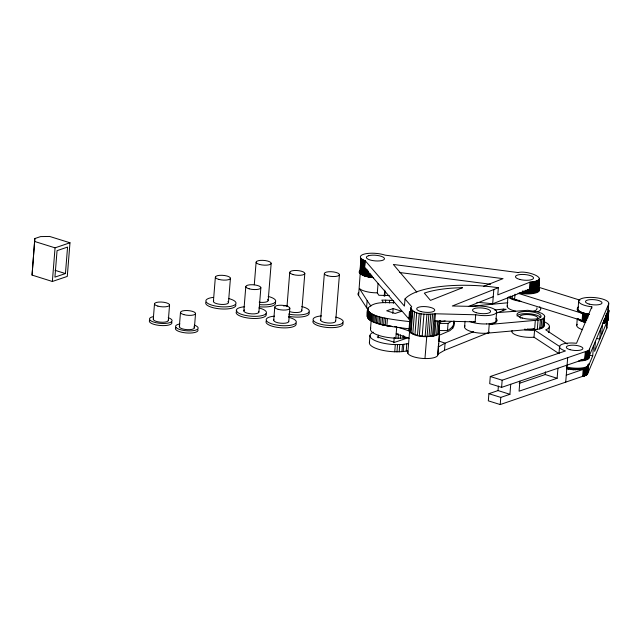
<?xml version="1.0" encoding="UTF-8"?>
<svg xmlns="http://www.w3.org/2000/svg" width="641" height="641" viewBox="0 0 641 641"><rect width="100%" height="100%" fill="white"/><g stroke="black" fill="none" stroke-linecap="round" stroke-linejoin="round"><path stroke-width="0.96" d="M32.05 275.085L34.83 238.548L40.575 236.601L49.645 236.449L69.981 242.779L67.273 276.415L52.354 281.479L32.05 275.085L34.83 238.548M373.623 277.785L365.362 276.279L365.995 268.411L364.713 267.986L408.878 318.978A71.8 22.427 4.6 0 1 409.871 316.125M408.878 319.074L409.455 311.814M439.99 320.476L438.756 333.6C432.082 338.248 412.467 338.047 408.966 330.027M498.361 287.721L495.116 287.272A79.356 24.791 4.6 0 0 469.34 285.333L464.252 285.269A79.356 24.791 4.6 0 0 424.27 289.476L420.825 290.437A79.356 24.791 4.6 0 0 406.041 297.881L405.016 298.962L411.714 306.71L410.753 307.84C414.15 315.676 428.036 314.338 435.415 313.778L476.127 314.803A15.12 4.719 4.6 0 0 495.789 313.369A15.12 4.719 4.6 0 0 486.062 306.59L479.236 305.933L472.097 306.406L452.306 305.989L498.361 287.721L497.785 294.876L529.947 282.168C553.127 279.66 526.549 269.781 518.184 272.601M52.354 281.479L55.062 247.843L69.981 242.779M65.438 273.563L67.569 247.081L57.057 250.647L54.926 277.128L65.438 273.563L55.03 270.31M153.263 319.29L154.497 303.906M168.335 320.372L169.569 304.988M179.336 326.726L180.482 312.415M194.407 327.807L195.553 313.497M213.405 301.494L215.36 277.16M228.476 302.576L230.431 278.242M243.836 310.941L245.799 286.615M254.293 284.74L256.112 262.217M258.916 312.023L260.871 287.689M268.186 300.517L271.183 263.299M273.707 320.348L274.773 307.103M286.984 306.63L289.74 272.353M288.779 321.429L289.844 308.185M301.823 310.653L304.812 273.435M320.612 320.107L324.354 273.587M335.684 321.189L339.434 274.668M365.362 276.279L359.777 273.387L360.987 258.355A15.12 4.719 4.6 0 1 365.234 253.844L365.979 253.7A15.12 4.719 4.6 0 1 385.105 255.134L518.329 272.593M360.09 273.707L360.987 258.355M368.263 310.244L358.599 295.461L361.3 258.676M360.891 274.332L362.101 259.301L361.668 258.988M361.372 274.636L362.582 259.605L362.101 259.301M361.917 274.933L363.127 259.901L362.582 259.605M362.51 275.221L363.719 260.19L363.127 259.901M363.151 275.502L364.36 260.47L363.719 260.19M363.848 275.774L365.058 260.743L364.36 260.47M364.08 275.854L365.058 260.743M364.585 276.031L365.218 268.162M366.179 276.511L366.732 269.629M367.029 276.736L367.581 269.845M367.91 276.936L368.383 271.031M368.815 277.12L369.128 273.186M366.564 307.768L367.141 300.613L359.457 288.586A15.12 4.719 4.6 0 0 375.938 292.833L377.309 292.841L378.823 295.261L389.319 295.565M369.745 277.297L370.065 273.354M409.198 328.769A108.818 33.989 4.6 0 1 390.241 326.277C383.927 325.243 377.453 324.202 371.716 321.221C366.139 319.258 366.356 312.872 367.99 308.073C374.328 301.182 385.513 302.8 394.047 302.72M367.269 316.838L367.99 308.073M367.445 317.391L368.263 307.552M370.698 277.441L370.931 274.492M367.734 317.944L368.311 310.789L367.83 308.593M368.134 318.505L368.711 311.35L368.311 310.789M371.66 277.577L371.82 275.606M368.639 319.058L369.216 311.903L368.711 311.35M369.256 319.611L369.833 312.455L369.216 311.903M369.977 320.155L370.554 313L369.833 312.455M370.794 320.692L371.371 313.537L370.554 313M369.4 342.615L369.977 335.451M370.498 329.009L371.187 320.428M371.716 321.221L372.293 314.058L371.371 313.537M372.725 321.734L373.302 314.571L372.293 314.058M373.823 322.231L374.4 315.068L373.302 314.571M375.009 322.711L375.586 315.548L374.4 315.068M377.293 293.041L378.062 283.442M376.275 323.168L376.852 316.013L375.586 315.548M377.613 323.609L378.19 316.454L376.852 316.013M379.023 324.025L379.6 316.87L378.19 316.454M378.15 337.919L378.366 335.187M380.49 324.418L381.066 317.255L379.6 316.87M384.183 296.206L384.76 290.125M382.02 324.779L382.597 317.624L381.066 317.255M384.832 296.102L385.217 291.278M383.59 325.115L384.167 317.96L382.597 317.624M385.505 302.84L385.722 300.156L389.648 300.317L393.59 300.549L393.374 303.233M385.209 325.42L385.786 318.265L384.167 317.96M386.868 325.7L387.444 318.537L385.786 318.265M389.432 303.001L389.648 300.317M392.757 313.433L393.149 308.585L401.659 311.238L395.168 313.441L386.659 310.789L393.149 308.585M393.814 342.815L394.255 337.35M369.504 342.158A22.675 7.083 4.6 0 0 394.055 351.757L394.728 351.773L395.297 344.618L402.5 344.473L408.317 343.592M370.802 328.112A22.675 7.083 4.6 0 0 395.144 338.16L395.817 338.176L396.739 326.726L396.066 326.702A22.675 7.083 4.6 0 1 394.592 326.622M394.728 351.773L396.971 351.821L397.548 344.666M395.817 338.176L398.069 338.224L398.414 333.929M396.971 351.821L399.191 351.781L399.768 344.626M398.069 338.224L400.288 338.184L400.561 334.746M405.016 298.962L404.439 306.118L365.29 260.831M399.191 351.781L401.931 351.629L402.5 344.473M400.288 338.184L403.021 338.031L403.229 335.451M401.931 351.629L403.237 351.508L403.806 344.345M403.021 338.031L404.327 337.911L404.463 336.188M403.237 351.508L406.21 351.084L406.787 343.929M408.91 330.948L410.753 307.84M411.073 310.837L411.226 308.906M409.439 331.902L411.218 309.715M407.828 353.207L409.607 331.02A15.12 4.719 4.6 0 0 411.001 332.599M410.456 332.799L412.243 310.613M410.993 333.152L412.78 310.965M412.748 334.025L414.535 311.838M414.935 334.81L416.722 312.624M417.467 335.475L419.254 313.289M419.302 335.836L421.081 313.649M422.187 336.237L423.973 314.058M425.143 336.469L426.922 314.282M424.967 358.551L426.754 336.365M427.09 336.525L428.877 314.338M428.989 336.493L430.776 314.306M430.8 336.381L432.579 314.194M432.491 336.18L434.278 313.994M433.628 335.964L435.415 313.778M434.75 335.748L435.96 320.716M436.585 335.155L437.723 321.069M437.947 334.426L439.005 321.277M438.748 330.804L439.053 327.046M439.43 322.351L439.582 320.468M439.229 327.367L439.005 332.687M439.381 325.484L439.758 320.788M438.756 333.6L439.822 320.444M408.021 351.685A15.12 4.719 4.6 0 0 424.646 358.543L425.624 358.559A15.12 4.719 4.6 0 0 437.739 354.209L438.612 343.288M438.765 341.413L439.526 332.022M437.851 354.834L439.638 332.647M437.739 354.209L444.509 350.323L445.078 343.159L473.627 331.693M438.925 330.54A108.818 33.989 4.6 0 0 447.49 330.564L448.067 323.401A60.462 18.885 4.6 0 0 451.128 321.341M454.012 320.869L453.868 322.655A60.462 18.885 4.6 0 1 447.49 330.564M464.605 326.798L465.054 321.213M434.838 320.933L475.141 321.878L475.718 314.715M465.062 325.868A15.873 4.96 4.6 0 0 469.773 331.101A15.873 4.96 4.6 0 0 485.734 333.264A14.983 4.679 4.6 0 0 488.538 333.048L489.283 323.745L490.117 323.609A15.801 4.936 4.6 0 0 495.998 318.297M476.808 302.368A71.8 22.427 4.6 0 1 492.673 303.826L493.826 289.508M510.733 384.271L509.924 394.295L498.033 390.577L488.899 393.686L488.322 400.841L500.212 404.551L586.587 374.993L587.597 373.871L606.747 328.272L607.38 320.396A15.12 4.719 4.6 0 0 607.476 320.091M588.967 355.459L589.071 356.396L607.972 311.39L607.692 312.391L608.069 311.806L608.702 303.938A15.12 4.719 4.6 0 0 595.665 297.688A15.12 4.719 4.6 0 0 578.799 300.565A15.12 4.719 4.6 0 0 591.843 306.807L576.515 343.288A15.12 4.719 4.6 0 0 560.659 345.042A15.12 4.719 4.6 0 0 565.466 350.956L490.277 376.507L489.7 383.663L501.599 387.372L584.72 359.12L582.445 359.553L582.389 360.266L580.682 360.45L580.738 359.737M496.623 312.071L495.926 320.652A15.12 4.719 4.6 0 1 495.854 320.957M503.201 310.901L503.345 309.114L506.198 309.347L496.815 312.968M498.033 390.577L498.402 386.026M507.199 306.102L507.888 297.52M500.212 404.551L500.789 397.396L509.924 394.295M501.599 387.372L502.167 380.217L588.895 350.395L608.702 303.938M584.616 321.373L512.191 298.754L510.212 297.865L510.356 296.07M512.191 298.754L512.407 296.07M514.595 299.547L515.027 294.179M538.64 288.682C536.701 294.499 527.263 292.584 522.303 292.713L522.447 290.926M523.288 292.801L523.433 291.014M524.274 292.873L524.418 291.078M525.259 292.921L525.476 290.237M526.237 292.945L526.453 290.261M519.875 381.171L519.074 391.186L557.133 378.27L557.942 368.246M527.198 292.953L527.487 289.379M528.152 292.937L528.44 289.363M529.081 292.905L529.947 282.168M529.995 292.849L530.852 282.112M496.39 312.672L527.751 310.308L537.623 311.798L542.054 313.473L544.513 315.428L544.113 325.732L542.59 327.823L539.658 328.945L534.578 329.682L527.511 329.546L527.567 328.833M530.876 292.777L531.734 282.04M528.545 329.626L528.601 328.913M531.726 292.681L532.583 281.944M529.57 329.69L529.626 328.969M532.535 292.568L533.4 281.832M533.312 292.432L534.177 281.695M530.596 329.722L530.652 329.009M534.049 292.28L534.914 281.543M531.613 329.738L531.669 329.025M534.746 292.104L535.604 281.375M535.387 291.919L536.253 281.183M532.615 329.73L532.671 329.017L534.634 328.961L488.538 333.048M535.98 291.719L536.846 280.982M536.525 291.495L537.382 280.758M533.592 329.706L533.649 328.993M537.006 291.262L537.871 280.526M537.438 291.014L538.304 280.277M558.511 353.303L534.009 337.198L534.586 330.043L534.185 330.083A15.12 4.719 4.6 0 1 524.578 329.795M534.578 329.682L535.331 320.372C538.408 319.803 543.72 320.131 544.866 316.422M537.807 290.75L538.672 280.021M538.12 290.477L538.977 279.748M538.36 290.197L539.225 279.46M538.544 289.908L539.41 279.172M538.672 289.612L539.578 278.258M537.294 329.402L538.039 320.099M539.658 328.945L540.403 319.643M540.299 328.737L540.363 328.024L541.052 327.831M540.996 328.545L541.749 319.242M542.59 327.823L543.344 318.521M543.913 322.872L544.137 320.083M543.64 326.982L544.393 317.68M543.856 326.686L544.61 317.375M519.242 383.374L545.219 374.544L545.435 371.812M548.968 331.974L549.401 326.606M558.976 353.664L559.529 346.773M565.699 382.316L567.662 357.982M566.275 375.161L583.919 369.144L573.278 369.769L568.431 369.168L568.487 368.455L566.684 368.07M571.307 369.585L571.363 368.871L568.487 368.455M585.193 314.21C581.98 313.617 574.504 310.917 578.486 306.807L578.422 307.52M577.381 309.996L577.421 307.984M577.277 309.667L577.589 307.672M577.549 310.332L577.437 309.283M577.821 307.376L577.533 308.385M577.789 310.661L577.605 309.611M573.278 369.769L573.334 369.056C577.365 368.727 587.949 370.506 588.053 364.449M576.724 325.508L577.277 318.617M578.046 309.05L578.679 301.174M578.094 310.997L577.845 309.948M578.462 311.326L578.15 310.284M578.887 311.654L578.519 310.613M579.376 311.975L578.943 310.941M575.241 369.873L575.298 369.152M579.929 312.295L579.44 311.262M580.538 312.6L580.594 311.887A15.12 4.719 4.6 0 1 580.097 311.558M581.195 312.896L581.251 312.183L579.985 311.574M577.172 369.889L577.229 369.168M581.908 313.185L581.964 312.471L581.251 312.183A15.12 4.719 4.6 0 0 585.634 313.689M582.725 312.752L586.162 313.713L585.473 322.303L582.028 321.333L582.725 312.752L581.964 312.471M582.845 321.598L583.526 313.016M579.039 369.817L579.095 369.104M583.695 321.846L584.368 313.265M584.56 322.086L585.249 313.497M581.555 360.37L581.611 359.649M581.635 369.569L581.699 368.855M582.389 360.266L583.19 360.138L583.246 359.425M586.571 320.596L587.108 313.922L586.162 313.713M582.621 376.459L583.254 368.591M583.19 360.138L583.951 360.002L584.007 359.281M587.773 317.92L588.077 314.106L587.108 313.922M583.342 376.299L583.975 368.423M583.951 360.002L584.664 359.841L585.297 351.965M583.767 376.187L584.4 368.311M585.089 359.729L585.722 351.853M584.015 376.123L584.648 368.246M585.337 359.657L586.05 351.741L585.417 359.617L584.664 359.841M584.087 376.075L584.72 368.206M584.632 375.922L585.265 368.054M585.417 359.617L585.962 359.465L586.595 351.589M585.209 375.714L585.842 367.846M585.962 359.465L586.531 359.256L587.164 351.38M585.722 375.49L586.355 367.614M586.531 359.256L587.052 359.024L587.685 351.156M586.186 375.249L586.819 367.373M587.052 359.024L587.509 358.784L588.142 350.915M591.699 308.601L591.843 306.807M586.587 374.993L587.22 367.125M587.509 358.784L588.55 350.659M586.932 374.729L587.565 366.86M587.917 358.535L588.895 350.395M587.22 374.456L587.853 366.58M588.262 358.271L589.175 350.114M588.799 355.138L588.542 357.99M587.436 374.168L588.069 366.291M588.759 357.71L589.399 349.834M587.597 373.871L588.35 365.394M588.919 357.414L589.648 349.233M587.989 365.162L588.262 366.412L592.701 355.899L593.51 345.884M595.417 341.324L594.616 351.34L607.163 321.405L605.449 322.727L602.348 323.697M600.545 329.097L599.736 339.121L596.851 338.536M601.651 334.562L602.452 324.538M603.069 323.537L603.125 322.824L606.378 321.518L606.314 322.231M602.901 322.832L603.654 322.663L603.886 319.803M603.742 323.36L603.798 322.647M603.654 322.663L604.359 322.479L604.671 318.657M604.359 323.168L604.423 322.447M604.936 322.952L605.553 315.596M605.449 322.727L605.513 322.014M604.359 322.479L605.617 322.054L606.306 313.465M605.913 322.487L605.969 321.774M605.617 322.054L606.162 321.814L606.851 313.225L608.918 311.214L608.093 309.234M606.658 321.966L607.339 312.976M607.412 312.664L607.748 311.67M606.947 321.694L607.219 320.692M606.586 328.561L607.764 312.712M607.916 312.103L608.549 304.227M606.162 321.814L607.436 321.021L608.125 312.431M607.436 321.021L608.421 312.143M607.732 320.724L608.806 310.228M607.964 320.428L608.91 310.565M367.205 316.293L367.686 314.707M608.133 320.115L607.948 318.489M444.509 350.323L489.62 332.19M468.339 306.55L493.25 296.671M483.683 286.287L503.025 278.643L393.35 264.469L416.786 292.096M492.673 303.826L529.37 289.331M440.119 334.866L449.822 330.7L452.298 328.537L453.788 326.213A60.462 18.885 4.6 0 0 453.692 321.261M407.884 337.839L394.624 342.334L377.253 336.91M539.714 328.232L540.363 328.024M406.21 351.084L407.748 350.747M404.327 337.911L407.307 337.486M534.009 337.198L533.608 337.238A15.12 4.719 4.6 0 1 517.76 335.62A15.12 4.719 4.6 0 1 512.087 330.532M469.645 306.414L507.095 302.832A18.749 5.857 4.6 0 1 507.856 302.584M494.572 309.948L503.345 309.114M535.331 320.372L489.227 324.458L490.061 324.33A15.801 4.936 4.6 0 0 496.503 319.683M385.722 300.156L381.836 300.084L383.39 302.552M397.66 333.913L396.162 333.881L409.134 338.296M395.297 344.618L394.624 344.594A22.675 7.083 4.6 0 1 373.286 339.682A22.675 7.083 4.6 0 1 373.455 332.198M571.363 368.871L573.334 369.056M527.511 329.546L524.458 329.186M522.303 292.713L520.356 292.472M399.688 272.521L490.597 284.267M588.077 314.106L589.071 314.266M387.444 318.537L390.818 319.114A108.818 33.989 4.6 0 0 409.775 321.606M589.816 355.322L592.701 355.899M475.141 321.878L474.644 321.774A15.12 4.719 4.6 0 1 473.763 321.566M566.628 368.791L568.431 369.168M488.899 393.686L500.789 397.396M539.081 287.376L579.961 300.14M518.016 293.282L582.669 313.465M545.219 374.544L557.133 378.27M490.277 376.507L502.167 380.217M34.75 241.505L55.062 247.843M398.542 327.343L410.352 331.357M438.524 340.932L445.078 343.159L438.316 347.045A15.12 4.719 4.6 0 0 438.156 346.733M509.17 297.224L510.212 297.865M567.213 343.985L545.699 329.835A20.536 6.418 4.6 0 0 543.704 321.542M534.586 330.043L559.905 346.685M358.567 295.429L358.599 295.461A15.12 4.719 4.6 0 1 358.639 292.689M409.447 311.919L410.577 313.217M367.141 300.613L370.899 306.094M452.45 327.15L452.971 328.152M342.526 322.607A15.12 4.719 4.6 0 1 328.512 327.567A15.12 4.719 4.6 0 1 313.185 320.804M308.658 312.071A15.12 4.719 4.6 0 1 304.082 316.534A15.12 4.719 4.6 0 1 288.386 316.221M235.543 304.315A15.12 4.719 4.6 0 1 220.808 308.922A15.12 4.719 4.6 0 1 205.977 302.199M295.846 323.168A15.12 4.719 4.6 0 1 281.119 327.775A15.12 4.719 4.6 0 1 266.279 321.053M265.975 313.77A15.12 4.719 4.6 0 1 250.262 318.289A15.12 4.719 4.6 0 1 236.914 311.085M258.876 307.92A15.12 4.719 4.6 0 1 262.738 315.42A15.12 4.719 4.6 0 1 239.446 313.513A15.12 4.719 4.6 0 1 244.67 306.759M228.436 298.474A15.12 4.719 4.6 0 1 232.515 305.909A15.12 4.719 4.6 0 1 209.423 304.251A15.12 4.719 4.6 0 1 213.365 297.392M227.892 301.631A7.556 2.364 4.6 0 1 221.209 304.419A7.556 2.364 4.6 0 1 213.798 300.765M258.652 311.39A7.556 2.364 4.6 0 1 251.889 313.882A7.556 2.364 4.6 0 1 243.9 310.637M243.981 310.492A7.556 2.364 4.6 0 1 244.606 309.956M275.253 302.256A15.12 4.719 4.6 0 1 259.533 306.783M268.146 296.414A15.12 4.719 4.6 0 1 275.085 302.384A15.12 4.719 4.6 0 1 259.709 304.635M335.539 320.716A7.556 2.364 4.6 0 1 327.928 322.992A7.556 2.364 4.6 0 1 320.869 319.506M267.601 299.563A7.556 2.364 4.6 0 1 266.488 301.895A7.556 2.364 4.6 0 1 259.204 302.191M301.558 310.02A7.556 2.364 4.6 0 1 298.281 312.407A7.556 2.364 4.6 0 1 289.331 311.534M301.783 306.55A15.12 4.719 4.6 0 1 307.824 313.177A15.12 4.719 4.6 0 1 288.554 314.074M283.594 305.997A15.12 4.719 4.6 0 1 287.577 305.38M288.746 317.327A15.12 4.719 4.6 0 1 292.608 324.827A15.12 4.719 4.6 0 1 269.316 322.912A15.12 4.719 4.6 0 1 274.54 316.157M288.762 321.269A7.556 2.364 4.6 0 1 280.526 323.192A7.556 2.364 4.6 0 1 273.963 319.755M335.652 317.079A15.12 4.719 4.6 0 1 339.514 324.578A15.12 4.719 4.6 0 1 316.221 322.671A15.12 4.719 4.6 0 1 321.445 315.917M168.23 317.696A11.338 3.542 4.6 0 1 168.984 322.88A11.338 3.542 4.6 0 1 152.654 321.702A11.338 3.542 4.6 0 1 153.319 316.63M194.295 325.131A11.338 3.542 4.6 0 1 194.888 330.355A11.338 3.542 4.6 0 1 178.39 329.001A11.338 3.542 4.6 0 1 179.961 323.953M197.781 329.514A11.338 3.542 4.6 0 1 185.986 332.911A11.338 3.542 4.6 0 1 175.979 327.503M171.54 321.846A11.338 3.542 4.6 0 1 160.659 325.532A11.338 3.542 4.6 0 1 149.698 320.276M168.271 320.059A7.556 2.364 4.6 0 1 160.33 322.159A7.556 2.364 4.6 0 1 153.511 318.697M193.822 326.862A7.556 2.364 4.6 0 1 187.14 329.65A7.556 2.364 4.6 0 1 179.728 325.997M359.777 273.387A15.12 4.719 4.6 0 1 359.248 271.512M359.585 270.927A15.12 4.719 4.6 0 1 359.849 270.646M536.862 307.8A14.967 4.671 4.6 0 1 533.48 311.278M515.717 311.189A14.967 4.671 4.6 0 1 507.424 305.509M540.371 307.504A18.749 5.857 4.6 0 1 537.807 311.742M539.706 306.719A18.749 5.857 4.6 0 1 540.075 307.111M391.635 326.373A22.675 7.083 4.6 0 1 380.714 324.266M377.397 323.096A22.675 7.083 4.6 0 1 376.435 322.671M510.749 297.745A14.967 4.671 4.6 0 1 510.22 297.448M373.206 277.545A15.12 4.719 4.6 0 1 371.267 277.297M369.384 276.976A15.12 4.719 4.6 0 1 367.589 276.583M366.74 276.367A15.12 4.719 4.6 0 1 365.154 275.886M364.417 275.63A15.12 4.719 4.6 0 1 363.719 275.358M363.078 275.077A15.12 4.719 4.6 0 1 362.486 274.781M361.941 274.484A15.12 4.719 4.6 0 1 361.46 274.18M359.913 272.601A15.12 4.719 4.6 0 1 359.737 271.976M438.869 331.068A15.12 4.719 4.6 0 1 427.411 336.381L426.433 336.357A15.12 4.719 4.6 0 1 423.477 336.164M422.499 336.06A15.12 4.719 4.6 0 1 419.623 335.636M417.812 335.267A15.12 4.719 4.6 0 1 416.113 334.826M415.312 334.586A15.12 4.719 4.6 0 1 414.551 334.33M413.838 334.065A15.12 4.719 4.6 0 1 411.466 332.911M391.907 326.341A21.922 6.851 4.6 0 1 382.429 324.731M381.219 324.402A21.922 6.851 4.6 0 1 380.057 324.05M378.959 323.681A21.922 6.851 4.6 0 1 377.918 323.296M448.067 323.401A108.818 33.989 4.6 0 1 439.502 323.385M588.742 363.792A15.12 4.719 4.6 0 1 582.276 367.886A15.12 4.719 4.6 0 1 566.372 366.932M588.622 355.675A15.12 4.719 4.6 0 1 578.39 361.051M445.126 320.869A15.12 4.719 4.6 0 1 438.965 321.926M548.367 332.166A20.536 6.418 4.6 0 1 548.496 332.367M517.007 315.965A12.099 3.774 4.6 0 1 528.673 313.697A12.099 3.774 4.6 0 1 540.659 317.559M520.26 317.704A9.07 2.836 4.6 0 1 528.721 314.611A9.07 2.836 4.6 0 1 537.567 318.873M536.918 319.346A9.07 2.836 4.6 0 1 536.629 319.482M520.965 318.265A9.07 2.836 4.6 0 1 520.692 318.08M486.455 323.937A15.801 4.936 4.6 0 1 469.476 321.365M489.283 323.745A14.983 4.679 4.6 0 1 486.479 323.953M582.028 321.333A15.873 4.96 4.6 0 1 577.461 318.873M538.704 288.362A15.664 4.896 4.6 0 1 535.003 293.145A15.664 4.896 4.6 0 1 518.946 293.177M538.76 287.649A15.664 4.896 4.6 0 1 535.411 292.344A15.664 4.896 4.6 0 1 519.979 292.625M582.092 320.62A15.873 4.96 4.6 0 1 578.318 318.809M519.394 300.437A15.464 4.832 4.6 0 1 518.433 300.276M517.487 300.092A15.464 4.832 4.6 0 1 515.676 299.684M514.819 299.459A15.464 4.832 4.6 0 1 509.539 297.192M521.317 301.414A15.464 4.832 4.6 0 1 508.409 296.943M585.81 322.487A15.12 4.719 4.6 0 1 577.886 318.897M606.731 327.03A15.12 4.719 4.6 0 1 606.747 328.272M582.661 329.69A15.12 4.719 4.6 0 1 577.221 324.314M608.165 311.51A15.12 4.719 4.6 0 1 608.069 311.806M589.271 314.419A15.12 4.719 4.6 0 1 586.499 313.898M579.624 311.254A15.12 4.719 4.6 0 1 578.863 310.629M578.35 309.996A15.12 4.719 4.6 0 1 578.182 309.675M462.514 287.729L430.472 300.389L424.318 293.129L426.61 292.376A71.8 22.427 4.6 0 1 461.368 287.737L462.514 287.729M368.503 255.743L368.142 255.863A9.07 2.836 4.6 0 0 366.62 258.051L366.772 258.243A9.07 2.836 4.6 0 0 381.579 260.607L381.996 260.502A9.07 2.836 4.6 0 0 381.467 256.384A9.07 2.836 4.6 0 0 368.503 255.743M218.725 279.372A7.556 2.364 4.6 0 0 230.415 278.394A7.556 2.364 4.6 0 0 219.543 275.342A7.556 2.364 4.6 0 0 218.725 279.372M327.727 275.798A7.556 2.364 4.6 0 0 339.418 274.821A7.556 2.364 4.6 0 0 328.545 271.76A7.556 2.364 4.6 0 0 327.727 275.798M249.165 288.819A7.556 2.364 4.6 0 0 260.855 287.849A7.556 2.364 4.6 0 0 249.982 284.788A7.556 2.364 4.6 0 0 249.165 288.819M293.105 274.564A7.556 2.364 4.6 0 0 304.804 273.587A7.556 2.364 4.6 0 0 293.923 270.534A7.556 2.364 4.6 0 0 293.105 274.564M259.477 264.429A7.556 2.364 4.6 0 0 271.167 263.451A7.556 2.364 4.6 0 0 260.294 260.398A7.556 2.364 4.6 0 0 259.477 264.429M278.138 309.315A7.556 2.364 4.6 0 0 289.828 308.337A7.556 2.364 4.6 0 0 278.955 305.284A7.556 2.364 4.6 0 0 278.138 309.315M157.87 306.118A7.556 2.364 4.6 0 0 169.561 305.14A7.556 2.364 4.6 0 0 158.688 302.079A7.556 2.364 4.6 0 0 157.87 306.118M183.855 314.627A7.556 2.364 4.6 0 0 195.545 313.649A7.556 2.364 4.6 0 0 184.672 310.589A7.556 2.364 4.6 0 0 183.855 314.627M519.739 279.428A9.07 2.836 4.6 0 0 533.56 278.114A9.07 2.836 4.6 0 0 520.26 274.54A9.07 2.836 4.6 0 0 519.739 279.428M476.359 312.728A9.07 2.836 4.6 0 0 490.565 311.686A9.07 2.836 4.6 0 0 477.753 307.928A9.07 2.836 4.6 0 0 476.359 312.728M420.881 311.526A9.07 2.836 4.6 0 0 434.758 310.252A9.07 2.836 4.6 0 0 421.522 306.654A9.07 2.836 4.6 0 0 420.881 311.526M522.503 318.064A12.099 3.774 4.6 0 0 541.084 316.414A12.099 3.774 4.6 0 0 523.537 311.582A12.099 3.774 4.6 0 0 522.503 318.064M570.017 349.69A8.317 2.596 4.6 0 0 582.877 348.616A8.317 2.596 4.6 0 0 570.907 345.251A8.317 2.596 4.6 0 0 570.017 349.69M589.175 304.09A8.317 2.596 4.6 0 0 602.027 303.009A8.317 2.596 4.6 0 0 590.057 299.651A8.317 2.596 4.6 0 0 589.175 304.09"/></g></svg>
